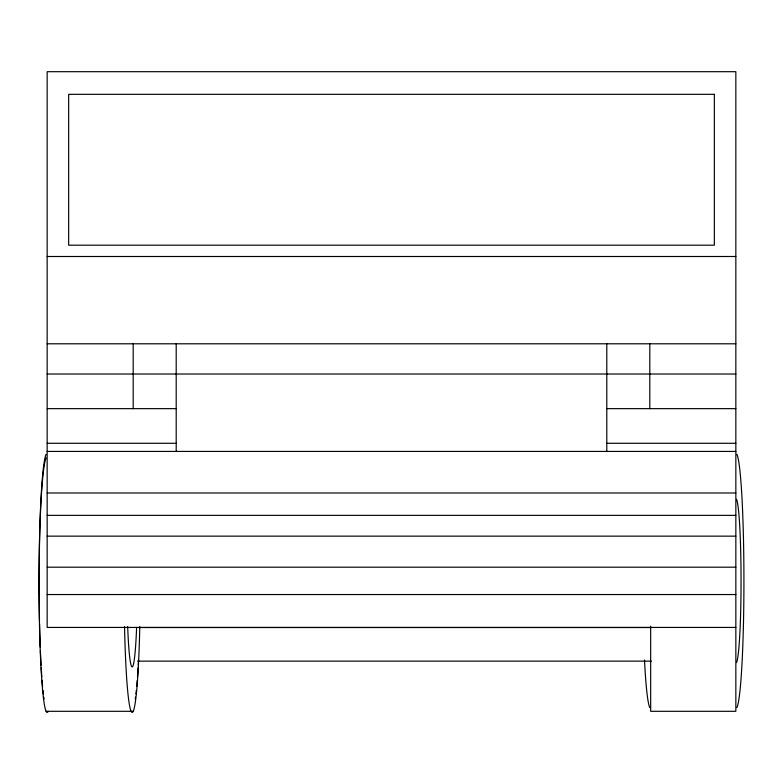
<?xml version="1.0" encoding="UTF-8"?>
<svg xmlns="http://www.w3.org/2000/svg" width="783" height="783" viewBox="0 0 783 783"><rect width="100%" height="100%" fill="white"/><g stroke="black" fill="none" stroke-linecap="round" stroke-linejoin="round"><path stroke-width="1.17" d="M47.156 256.501L735.844 256.501M47.156 343.796L735.844 343.796M47.156 374.02L735.844 374.02M47.156 408.648L176.204 408.648M606.796 408.648L735.844 408.648M47.156 443.286L176.204 443.286M606.796 443.286L735.844 443.286M47.156 451.419L735.844 451.419M47.156 492.987L735.844 492.987M47.156 515.361L735.844 515.361M47.156 536.149L735.844 536.149M47.156 567.186L735.844 567.186M47.156 594.542L735.844 594.542M735.844 627.437L47.156 627.437L47.156 71.693L735.844 71.693L735.844 711.307L650.673 711.307L650.673 626.224M138.894 627.526L651.446 627.526M137.671 661.136L651.446 661.136M46.099 711.307L133.208 711.307M649.812 343.796L649.812 408.648M606.796 343.796L606.796 451.419M176.204 343.796L176.204 451.419M133.188 343.796L133.188 408.648M649.792 707.646A127.756 8.075 90 0 1 644.507 660.059M736.901 454.306A127.756 8.075 90 0 1 743.919 580.976A127.756 8.075 90 0 1 736.901 707.646M736.5 499.29A82.332 5.207 90 0 1 741.051 580.516A82.332 5.207 90 0 1 736.558 662.545M138.493 660.059A127.756 8.075 -90 0 1 138.229 665.188M138.082 667.684A127.756 8.075 -90 0 1 137.475 677.05M137.24 680.28A127.756 8.075 -90 0 1 136.702 686.515M136.32 690.4A127.756 8.075 -90 0 1 135.929 693.944M135.518 697.115A127.756 8.075 -90 0 1 135.244 699.013M44.063 699.013A127.756 8.075 -90 0 1 43.789 697.115M43.388 693.944A127.756 8.075 -90 0 1 42.987 690.4M42.605 686.515A127.756 8.075 -90 0 1 42.076 680.28M41.832 677.05A127.756 8.075 -90 0 1 41.225 667.684M41.078 665.188A127.756 8.075 -90 0 1 40.393 650.82M40.256 647.267A127.756 8.075 -90 0 1 39.551 624.12M39.483 620.606A127.756 8.075 -90 0 1 46.099 454.306M136.604 627.379A82.332 5.207 90 0 1 127.678 626.576M139.785 626.625A127.756 8.075 -90 0 1 132.161 712.403A127.756 8.075 -90 0 1 124.536 626.625M48.203 711.307A127.756 8.075 -90 0 1 39.15 601.324A127.756 8.075 -90 0 1 46.099 457.977M714.341 94.322L68.659 94.322L68.659 245.187L714.341 245.187L714.341 94.322"/></g></svg>
